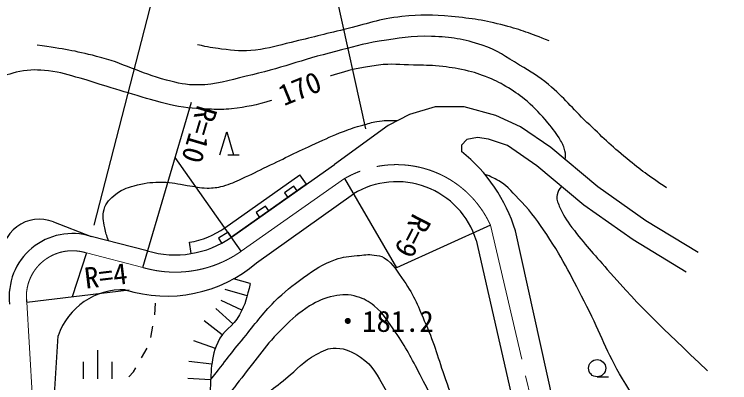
# Model space of a CAD drawing. Units: millimetres, scale not verified. Extents: x 40000 to 680000, y 20000 to 380000.
# Drawn here: x 199915 to 262218, y 304854 to 336946 of the extents above; entities that cross this region are included whole.
import ezdxf
from ezdxf.enums import TextEntityAlignment as Align

# ---------------------------------------------------------------- set-up
doc = ezdxf.new("R2010")
doc.units = ezdxf.units.MM
doc.header["$LTSCALE"] = 1000
doc.linetypes.add('CHAIN', pattern=[18.5, 12, -1.5, 3.5, -1.5])
for name, color, linetype, lineweight in [('M-BGD', 7, 'Continuous', 25), ('M-BMK', 2, 'CHAIN', 13), ('M-STR-STRC', 7, 'Continuous', 25)]:
    doc.layers.add(name, color=color, linetype=linetype, lineweight=lineweight)
doc.styles.add('ＭＳ ゴシック', font='')
doc.styles.get('ＭＳ ゴシック').set_extended_font_data('MS Gothic')

msp = doc.modelspace()

# ---------------------------------------------------------------- linework, layer by layer
at = {"layer": 'M-BGD'}
for p, q in [((211096, 314893), (215341, 329279)), ((236579, 328891), (234332, 328231)), ((239090, 328891), (236579, 328891)), ((241865, 328131), (239090, 328891)), ((234332, 328231), (232482, 327272)), ((244000, 327155), (241865, 328131)), ((232482, 327272), (227814, 323861)), ((246627, 325343), (244000, 327155)), ((217810, 324695), (218410, 326695)), ((218410, 326695), (219010, 324695)), ((239321, 326050), (238858, 325554)), ((240246, 326215), (239321, 326050)), ((241204, 326083), (240246, 326215)), ((242865, 325509), (241204, 326083)), ((238858, 325554), (238858, 324993)), ((245414, 323750), (242865, 325509)), ((250723, 321908), (246627, 325343)), ((218510, 324695), (219510, 324695)), ((219680, 316305), (213926, 324484)), ((218817, 317532), (227814, 323861)), ((249503, 320321), (245414, 323750)), ((218241, 318350), (224784, 322953)), ((225360, 322135), (224784, 322953)), ((225360, 322135), (218817, 317532)), ((228677, 322634), (233191, 314849)), ((224254, 321968), (223436, 321393)), ((224542, 321559), (224254, 321968)), ((254908, 318962), (250723, 321908)), ((221009, 315284), (229452, 321297)), ((223436, 321393), (223724, 320984)), ((221801, 320242), (220983, 319667)), ((222088, 319833), (221801, 320242)), ((253811, 317288), (249503, 320321)), ((220983, 319667), (221270, 319258)), ((203318, 318863), (206613, 317596)), ((241377, 318589), (233191, 314849)), ((259468, 316183), (254908, 318962)), ((218554, 317957), (217703, 317431)), ((218817, 317532), (218554, 317957)), ((252028, 280009), (243550, 318079)), ((211497, 316338), (206613, 317596)), ((217703, 317431), (217966, 317005)), ((240142, 317283), (248815, 279259)), ((258427, 314475), (253811, 317288)), ((215330, 316101), (215165, 317087)), ((206199, 316154), (204967, 312348)), ((220457, 313501), (219010, 313898)), ((200996, 311873), (209932, 312942)), ((220202, 312434), (218273, 312962)), ((212146, 310775), (212225, 311772)), ((219730, 311163), (217926, 312026)), ((218947, 309969), (217476, 311324)), ((211815, 308804), (211992, 309788)), ((218025, 309014), (216442, 310237)), ((203153, 299972), (203738, 308946)), ((217429, 307847), (215540, 308503)), ((210993, 307008), (211498, 307871)), ((207202, 305179), (207202, 307679)), ((205952, 305179), (205952, 306679)), ((208452, 305179), (208452, 306679)), ((217114, 306457), (215129, 306705)), ((210284, 305795), (210488, 306145)), ((209882, 305356), (210284, 305795)), ((250671, 305365), (251671, 305365)), ((217015, 305091), (215018, 305207))]:
    msp.add_line(p, q, dxfattribs=at)
msp.add_circle((250671, 306115), 750, dxfattribs=at)
for centre, radius, start, end in [((230123, 314016), 14028, 16.83501, 51.48696), ((233231, 315119), 7242, 17.38402, 121.4514), ((202097, 315833), 3267, 68.0483, 186.21783), ((204967, 312348), 5500, 72.58738, 186.81967), ((213926, 324484), 7500, 279.50895, 305.12609), ((213926, 324484), 8500, 253.39269, 305.12609), ((213194, 324424), 12026, 252.53276, 310.53488), ((209364, 307005), 5952, 87.8855, 160.96545)]:
    msp.add_arc(centre, radius, start, end, dxfattribs=at)
for points, knots in [([(246503, 334622), (244731, 335335), (244164, 335548), (242610, 335960), (240839, 336430), (239811, 336581), (237986, 336751), (236307, 336908), (235345, 336927), (233667, 336751), (231669, 336542), (230604, 336084), (228648, 335626), (226838, 335201), (225836, 334917), (224025, 334500), (222816, 334222), (222153, 333975), (220922, 333831), (219777, 333697), (219116, 333785), (217971, 333922), (217145, 334021), (216844, 334073), (215873, 334287)], [0, 0, 0, 0, 1, 1, 1, 2, 2, 2, 3, 3, 3, 4, 4, 4, 5, 5, 5, 6, 6, 6, 7, 7, 7, 8, 8, 8, 8]), ([(256724, 321816), (255048, 322966), (254561, 323309), (253256, 324371), (251834, 325529), (251122, 326276), (249788, 327534), (248456, 328791), (247855, 329653), (246442, 330820), (245525, 331577), (244935, 331907), (243918, 332523), (242686, 333269), (242031, 333805), (240663, 334257), (239003, 334805), (237999, 334952), (236253, 335017), (234464, 335084), (233460, 334855), (231690, 334591), (230182, 334367), (229367, 334078), (227888, 333709), (224825, 332945), (223179, 332245), (220101, 331550), (218475, 331182), (217569, 330800), (215903, 330789), (214821, 330782), (214212, 330940), (213165, 331215), (210738, 331853), (209517, 332674), (207082, 333283), (205088, 333783), (204343, 333912), (201911, 334257)], [0, 0, 0, 0, 1, 1, 1, 2, 2, 2, 3, 3, 3, 4, 4, 4, 5, 5, 5, 6, 6, 6, 7, 7, 7, 8, 8, 8, 9, 9, 9, 10, 10, 10, 11, 11, 11, 12, 12, 12, 13, 13, 13, 13]), ([(222296, 329453), (222288, 329450), (222281, 329448), (222274, 329446), (220965, 329029), (220199, 328866), (218834, 328712), (218152, 328634), (217762, 328637), (217076, 328673), (215781, 328741), (215044, 328745), (213772, 329001), (212692, 329219), (212107, 329430), (211048, 329736), (209821, 330089), (209140, 330311), (207918, 330682), (207027, 330953), (206536, 331132), (205638, 331378), (204577, 331668), (203988, 331899), (202894, 332015), (201919, 332119), (201347, 332141), (200383, 331957), (199492, 331788), (199014, 331580), (198180, 331223), (197500, 330933), (197139, 330717), (196518, 330315), (195627, 329738), (195161, 329349), (194412, 328596), (193932, 328111), (193708, 327779), (193408, 327166), (192930, 326190), (192743, 325578), (192616, 324500), (192439, 323006), (192681, 322153), (192809, 320655), (192892, 319675), (193000, 319133), (193157, 318162), (193387, 316730), (193516, 315926), (193833, 314510), (194229, 312740), (194473, 311752), (194973, 310009), (195511, 308129), (195787, 307064), (196480, 305236), (197166, 303425), (197767, 302497), (198431, 300677), (198775, 299734), (198904, 299182), (199127, 298203), (199249, 297667), (199245, 297354), (199339, 296812), (199431, 296286), (199467, 296114), (199602, 295470)], [0, 0, 0, 0, 1, 1, 1, 2, 2, 2, 3, 3, 3, 4, 4, 4, 5, 5, 5, 6, 6, 6, 7, 7, 7, 8, 8, 8, 9, 9, 9, 10, 10, 10, 11, 11, 11, 12, 12, 12, 13, 13, 13, 14, 14, 14, 15, 15, 15, 16, 16, 16, 17, 17, 17, 18, 18, 18, 19, 19, 19, 20, 20, 20, 21, 21, 21, 22, 22, 22, 23, 23, 23, 23]), ([(247902, 324274), (247928, 324609), (247929, 324746), (247874, 325041), (247804, 325420), (247682, 325616), (247488, 325949), (247113, 326588), (246864, 326928), (246386, 327494), (245729, 328273), (245338, 328698), (244570, 329368), (243984, 329881), (243613, 330124), (242947, 330528), (242301, 330920), (241926, 331127), (241228, 331416), (240452, 331738), (239998, 331882), (239180, 332073), (238310, 332276), (237808, 332328), (236919, 332421), (236048, 332512), (235554, 332501), (234678, 332518), (233486, 332541), (232807, 332673), (231625, 332518), (229984, 332303), (229070, 332083), (227490, 331590), (227474, 331585), (227458, 331580), (227442, 331575)], [0, 0, 0, 0, 1, 1, 1, 2, 2, 2, 3, 3, 3, 4, 4, 4, 5, 5, 5, 6, 6, 6, 7, 7, 7, 8, 8, 8, 9, 9, 9, 10, 10, 10, 11, 11, 11, 12, 12, 12, 12]), ([(208128, 317206), (207937, 317710), (207882, 317892), (207795, 318349), (207678, 318961), (207579, 319340), (207736, 319942), (207902, 320578), (208244, 320870), (208758, 321279), (209386, 321777), (209872, 321875), (210646, 322085), (211473, 322309), (211971, 322325), (212828, 322321), (213672, 322317), (214134, 322156), (214971, 322045), (215647, 321956), (216019, 321813), (216701, 321809), (217251, 321806), (217565, 321849), (218097, 321986), (218768, 322160), (219115, 322354), (219748, 322635), (220611, 323019), (221078, 323270), (221931, 323677), (223574, 324461), (224481, 324929), (226138, 325683), (227083, 326112), (227609, 326364), (228576, 326744), (229222, 326998), (229600, 327100), (230266, 327295), (230738, 327432), (231001, 327523), (231485, 327609), (232175, 327731), (232456, 327705), (233276, 327684)], [0, 0, 0, 0, 1, 1, 1, 2, 2, 2, 3, 3, 3, 4, 4, 4, 5, 5, 5, 6, 6, 6, 7, 7, 7, 8, 8, 8, 9, 9, 9, 10, 10, 10, 11, 11, 11, 12, 12, 12, 13, 13, 13, 14, 14, 14, 15, 15, 15, 15]), ([(262218, 295411), (259900, 296877), (259075, 297465), (257361, 299129), (255246, 301182), (254400, 302675), (252883, 305201), (251470, 307554), (251035, 309065), (249771, 311501), (248481, 313986), (247837, 315434), (246280, 317762), (245498, 318930), (245058, 319600), (244079, 320608), (243348, 321360), (243013, 321904), (242106, 322430), (241653, 322692), (241457, 322800), (240895, 323002)], [0, 0, 0, 0, 1, 1, 1, 2, 2, 2, 3, 3, 3, 4, 4, 4, 5, 5, 5, 6, 6, 6, 7, 7, 7, 7]), ([(247562, 321949), (247356, 321686), (247252, 321531), (247191, 321215), (247115, 320830), (247225, 320589), (247380, 320229), (247714, 319453), (247969, 319040), (248481, 318369), (249609, 316888), (250329, 316128), (251555, 314726), (254748, 311072), (256026, 309986), (260283, 305884)], [0, 0, 0, 0, 1, 1, 1, 2, 2, 2, 3, 3, 3, 4, 4, 4, 5, 5, 5, 5]), ([(217015, 305091), (218390, 306880), (218751, 307356), (219912, 308770), (220935, 310016), (221441, 310778), (222582, 311917), (223490, 312824), (224068, 313266), (225110, 314016), (226119, 314741), (226713, 315150), (227876, 315589), (228584, 315857), (229033, 315831), (229784, 315923), (230357, 315994), (230690, 316053), (231262, 315971), (231607, 315922), (231827, 315920), (232120, 315732), (232989, 315177), (233235, 314566), (233837, 313729), (234801, 312391), (235077, 311470), (235745, 309962), (236554, 308136), (236805, 307031), (237462, 305145), (238225, 302953), (238652, 301725), (239369, 299518), (240092, 297293), (240433, 296026), (241134, 293795), (241938, 291238), (242378, 289802), (243232, 287261), (243893, 285295), (244251, 284189), (244997, 282254), (245712, 280398), (246018, 279313), (246905, 277532), (247254, 276832), (247371, 276582), (247839, 275759)], [0, 0, 0, 0, 1, 1, 1, 2, 2, 2, 3, 3, 3, 4, 4, 4, 5, 5, 5, 6, 6, 6, 7, 7, 7, 8, 8, 8, 9, 9, 9, 10, 10, 10, 11, 11, 11, 12, 12, 12, 13, 13, 13, 14, 14, 14, 15, 15, 15, 16, 16, 16, 16]), ([(220457, 313501), (220176, 312253), (220055, 311756), (219523, 310757), (218961, 309701), (218107, 309448), (217627, 308352), (216887, 306661), (217138, 305513), (216892, 303684), (216660, 301964), (216733, 300970), (216383, 299270), (216231, 298537), (216239, 298068), (215845, 297431), (215364, 296654), (214919, 296323), (214176, 295790), (212943, 294906), (212102, 294616), (210667, 294121), (209196, 293614), (208311, 293492), (206763, 293329), (205466, 293192), (204972, 293186), (203425, 293216)], [0, 0, 0, 0, 1, 1, 1, 2, 2, 2, 3, 3, 3, 4, 4, 4, 5, 5, 5, 6, 6, 6, 7, 7, 7, 8, 8, 8, 9, 9, 9, 9]), ([(247083, 272950), (246045, 274972), (245781, 275539), (244997, 277222), (243555, 280319), (242811, 282090), (241659, 285306), (240874, 287497), (240512, 288751), (239846, 290981), (239190, 293181), (238892, 294433), (238320, 296656), (237852, 298476), (237804, 299559), (237176, 301330), (236573, 303027), (236105, 303933), (235268, 305527), (234476, 307034), (234058, 307904), (233074, 309294), (232424, 310213), (232134, 310823), (231262, 311536), (230752, 311952), (230415, 312159), (229784, 312346), (229016, 312575), (228516, 312563), (227733, 312394), (226867, 312208), (226382, 312010), (225635, 311536), (224662, 310919), (224160, 310491), (223345, 309676), (221774, 308103), (221094, 307036), (219721, 305288), (218494, 303727), (218104, 303200), (216661, 301228)], [0, 0, 0, 0, 1, 1, 1, 2, 2, 2, 3, 3, 3, 4, 4, 4, 5, 5, 5, 6, 6, 6, 7, 7, 7, 8, 8, 8, 9, 9, 9, 10, 10, 10, 11, 11, 11, 12, 12, 12, 13, 13, 13, 14, 14, 14, 14]), ([(205766, 293239), (204392, 289679), (204000, 288710), (202754, 285855), (201191, 282272), (200401, 280205), (198432, 276829), (196828, 274078), (195694, 272671), (193673, 270210), (192522, 268808), (191741, 268142), (190446, 266873), (189343, 265792), (188832, 265014), (187492, 264247), (186694, 263791), (186168, 263521), (185249, 263536), (184215, 263553), (183658, 263895), (182733, 264356), (181427, 265007), (180879, 265693), (179833, 266709), (177920, 268567), (177031, 269793), (175402, 271905), (174131, 273554), (173398, 274469), (172284, 276227), (170953, 278329), (170382, 279612), (169112, 281752), (168161, 283353), (167690, 284294), (166595, 285800), (164967, 288039), (163822, 289123), (161836, 291052), (160462, 292386), (159532, 292957), (158007, 294115), (155991, 295645), (154762, 296366), (152701, 297835), (151155, 298936), (150254, 299506), (148762, 300679), (147104, 301983), (146124, 302663), (144604, 304126), (143689, 305007), (143351, 305672), (142416, 306533), (141419, 307450), (140798, 307899), (139681, 308666), (137305, 310299), (136122, 310578), (132978, 311757)], [0, 0, 0, 0, 1, 1, 1, 2, 2, 2, 3, 3, 3, 4, 4, 4, 5, 5, 5, 6, 6, 6, 7, 7, 7, 8, 8, 8, 9, 9, 9, 10, 10, 10, 11, 11, 11, 12, 12, 12, 13, 13, 13, 14, 14, 14, 15, 15, 15, 16, 16, 16, 17, 17, 17, 18, 18, 18, 19, 19, 19, 20, 20, 20, 20]), ([(204427, 266902), (205690, 271587), (206042, 272882), (207276, 276653), (208542, 280521), (209253, 282698), (210847, 286443), (211970, 289081), (212774, 290480), (214097, 293023), (215267, 295270), (215867, 296570), (217267, 298681), (218321, 300270), (219006, 301108), (220317, 302493), (221456, 303697), (222284, 304171), (223567, 305221), (224586, 306056), (225054, 306687), (226215, 307308), (226840, 307642), (227232, 307896), (227940, 307870), (228828, 307837), (229321, 307548), (230067, 307067), (231202, 306334), (231508, 305503), (232194, 304339), (233423, 302249), (233676, 300858), (234561, 298601), (235240, 296869), (235578, 295883), (236246, 294147), (237020, 292137), (237446, 291008), (238252, 289011), (239697, 285435), (240523, 283438), (242064, 279903), (243214, 277267), (243836, 275778), (245114, 273202), (245948, 271519), (246231, 270963), (247325, 268931)], [0, 0, 0, 0, 1, 1, 1, 2, 2, 2, 3, 3, 3, 4, 4, 4, 5, 5, 5, 6, 6, 6, 7, 7, 7, 8, 8, 8, 9, 9, 9, 10, 10, 10, 11, 11, 11, 12, 12, 12, 13, 13, 13, 14, 14, 14, 15, 15, 15, 16, 16, 16, 16])]:
    msp.add_open_spline(points, degree=3, knots=knots, dxfattribs=at)
at = {"layer": 'M-BMK'}
for p, q in [((219680, 316305), (228677, 322634)), ((241377, 318589), (250300, 280376)), ((211096, 314893), (206199, 316154)), ((201603, 301459), (200967, 312358))]:
    msp.add_line(p, q, dxfattribs=at)
for centre, radius, start, end in [((233191, 314849), 9000, 24.55672, 120.10651), ((204967, 312348), 4000, 72.07484, 186.81967), ((213926, 324484), 10000, 253.56154, 305.12609)]:
    msp.add_arc(centre, radius, start, end, dxfattribs=at)
at = {"layer": 'M-STR-STRC'}
for p, q in [((230524, 326975), (226012, 347485)), ((206863, 318565), (212101, 338901))]:
    msp.add_line(p, q, dxfattribs=at)

# ---------------------------------------------------------------- texts
at = {"layer": 'M-BGD', "style": 'ＭＳ ゴシック'}
msp.add_text('170', height=1833, rotation=22.165, dxfattribs=at).set_placement((224774, 330488), align=Align.MIDDLE_CENTER)
for s, rotation, p in [('R=10', 253.562, (215341, 329279)), (' R=4', 6.82, (204967, 312348))]:
    msp.add_text(s, height=1833, rotation=rotation, dxfattribs=at).set_placement(p, align=Align.BOTTOM_LEFT)
msp.add_text('R=9 ', height=1833, rotation=242.812, dxfattribs=at).set_placement((233191, 314849), align=Align.MIDDLE_RIGHT)
msp.add_text('・181.2', height=1833, dxfattribs=at).set_placement((232075, 310200), align=Align.MIDDLE_CENTER)

doc.saveas('drawing.dxf')
